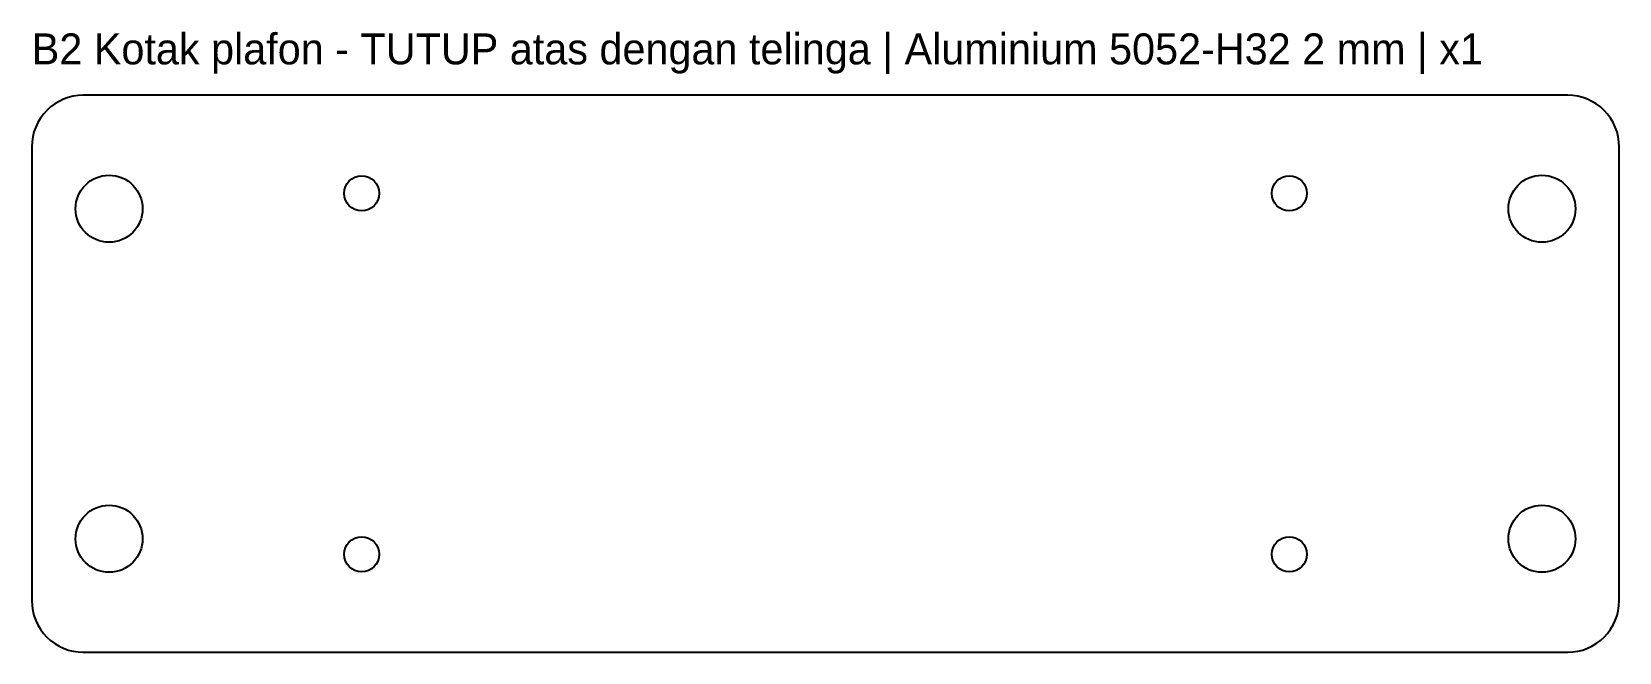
# Model space of a CAD drawing. Header units: millimetres. Extents: x 0 to 154, y 0 to 60.
import ezdxf

# ---------------------------------------------------------------- set-up
doc = ezdxf.new("R2010")
doc.units = ezdxf.units.MM
doc.layers.add('CUT', color=7, linetype='Continuous')
doc.layers.add('LABEL', color=8, linetype='Continuous')

msp = doc.modelspace()

# ---------------------------------------------------------------- linework, layer by layer
at = {"layer": 'CUT'}
msp.add_lwpolyline([(5, 0), (149, 0, 0.414214), (154, 5), (154, 49, 0.414214), (149, 54), (5, 54, 0.414214), (0, 49), (0, 5, 0.414214)], format="xyb", close=True, dxfattribs=at)
for centre, radius in [((7.5, 43), 3.25), ((32, 44.5), 1.7), ((122, 44.5), 1.7), ((146.5, 43), 3.25), ((7.5, 11), 3.25), ((146.5, 11), 3.25), ((32, 9.5), 1.7), ((122, 9.5), 1.7)]:
    msp.add_circle(centre, radius, dxfattribs=at)

# ---------------------------------------------------------------- texts
at = {"layer": 'LABEL'}
msp.add_text('B2 Kotak plafon - TUTUP atas dengan telinga | Aluminium 5052-H32 2 mm | x1', height=3, dxfattribs=at).set_placement((0, 57))

doc.saveas('drawing.dxf')
